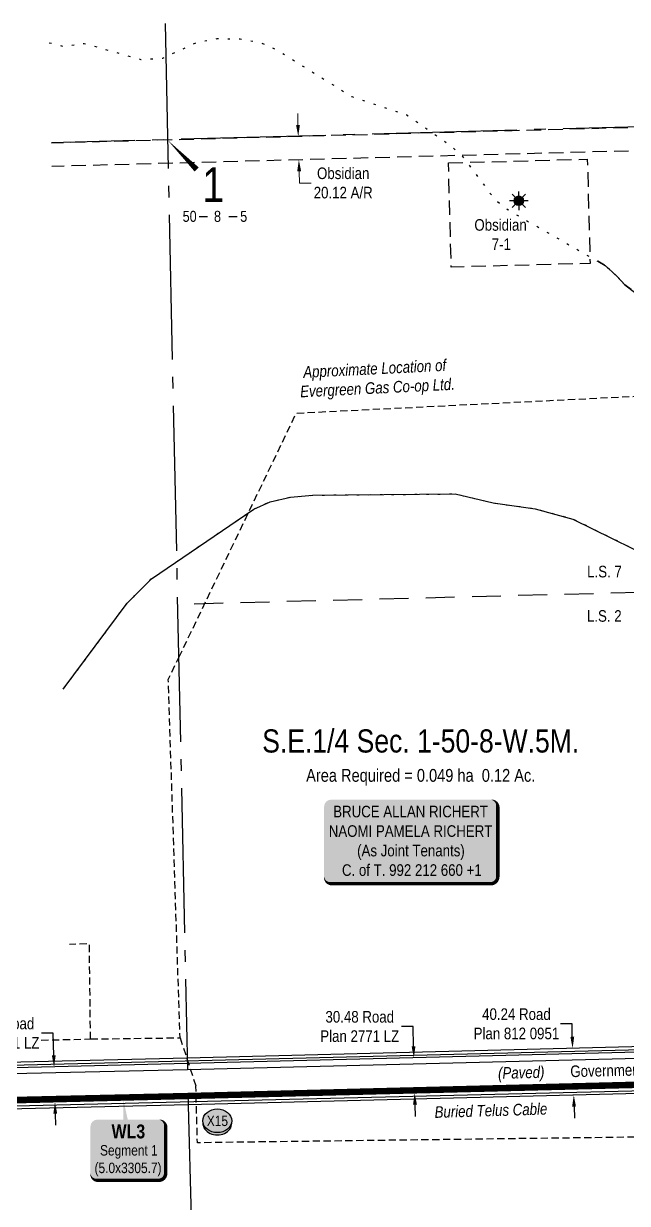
# Model space of a CAD drawing. Extents: x 629055 to 633377, y 5904225 to 5907946.
# Drawn here: x 630695 to 631216, y 5905075 to 5906093 of the extents above; entities that cross this region are included whole.
import ezdxf
from ezdxf.enums import TextEntityAlignment as Align

# ---------------------------------------------------------------- set-up
doc = ezdxf.new("R2010")
doc.units = 0
doc.header["$LTSCALE"] = 5
for name, pattern in [('foc-ACCESSROAD', [3.75, 2.5, -1.25]), ('foc-LSD', [8, 5, -3]), ('foc-QUARTERLINE', [33, 25, -3, 2, -3]), ('foc-TOPO-ephemeral', [6.25, 3.125, -0.625, 0.625, -0.625, 0.625, -0.625]), ('foc-WHEELTRACKS', [2, 0.4, -1.6]), ('UG_PIPE', [1.875, 1.25, -0.625])]:
    doc.linetypes.add(name, pattern=pattern)
for name, color, linetype in [('10', 1, 'Continuous'), ('9', 3, 'Continuous'), ('AS-OWNER', 7, 'Continuous'), ('AS-PIPE-UG', 44, 'UG_PIPE'), ('AS-PIPE-UG-T', 44, 'Continuous'), ('AS-POWER', 104, 'foc-POWER'), ('AS-RESIDENCE', 14, 'Continuous'), ('AS-TELEPHONE-T', 224, 'Continuous'), ('AS-TELUS', 224, 'foc-TEL'), ('C-AR', 13, 'foc-ACCESSROAD'), ('C-SYMBOL', 7, 'Continuous'), ('C-WS', 13, 'foc-ACCESSROAD'), ('C-WS-S', 13, 'Continuous'), ('L-AREAREQUIRED', 7, 'Continuous'), ('L-QSEC', 8, 'foc-QUARTERLINE'), ('L-ROAD-T', 7, 'Continuous'), ('L-SEC', 7, 'Continuous'), ('L-SECLBL', 7, 'Continuous'), ('L-SECTION-LSD', 7, 'foc-LSD'), ('L-TITLEDB', 4, 'Continuous'), ('L-TITLEDB-T', 4, 'Continuous'), ('P-CROSSINGS', 250, 'Continuous'), ('T-DRAW', 143, 'foc-TOPO-ephemeral'), ('T-WATER-P3', 160, 'foc-WHEELTRACKS')]:
    doc.layers.add(name, color=color, linetype=linetype)
for name, color, linetype, lineweight in [('C-AR-T', 13, 'Continuous', 9), ('C-WS-T', 13, 'Continuous', 9), ('T-TEXT', 48, 'Continuous', 18)]:
    doc.layers.add(name, color=color, linetype=linetype, lineweight=lineweight)
doc.layers.add('P-PROPOSED-WL2', color=7, linetype='Continuous', true_color=0x05c1ff)
doc.layers.add('P-PROPOSED-WL3', color=92, linetype='Continuous', true_color=0x00bd00)
doc.styles.add('100L', font='ARIALN.TTF', dxfattribs={"height": 11})
doc.styles.add('175L', font='ARIALN.TTF', dxfattribs={"height": 20})
doc.styles.add('80', font='ARIALN.TTF', dxfattribs={"height": 10})
doc.styles.add('80CG', font='ARIALN.TTF', dxfattribs={"height": 10})
doc.styles.add('80L', font='ARIALN.TTF', dxfattribs={"height": 10})
doc.styles.add('80LS', font='ARIALNI.TTF', dxfattribs={"height": 10})
doc.styles.add('BOLD', font='ARIALNB.TTF')
doc.styles.add('Crossing', font='ARIALN.TTF', dxfattribs={"height": 10})
doc.styles.add('foc-LtypeFont', font='ARIALN.TTF', dxfattribs={"height": 7.35})
doc.styles.add('SIMPLEX', font='ARIALN.TTF')
doc.linetypes.add('foc-POWER', pattern='A,6,-1,["P",foc-LtypeFont,S=0.2,R=0,X=-0.625,Y=-0.75],-1.24,4', length=12.24)
doc.linetypes.add('foc-TEL', pattern='A,2,-1,["T",foc-LtypeFont,S=0.2,R=0,X=-0.425,Y=-0.75],-1.24,8', length=12.24)
doc.linetypes.add('foc-TOPO-flowdirection-NOLINE', pattern='A,0,[">",foc-LtypeFont,S=0.3,R=0,X=0,Y=-0.945],-20,[">",foc-LtypeFont,S=0.3,R=0,X=0,Y=-0.945],0', length=20)
doc.dimstyles.new('Compass 5 000', dxfattribs={"dimscale": 5, "dimtxt": 9, "dimasz": 2, "dimexe": 0.2, "dimexo": 0.0625, "dimgap": 0.5, "dimtad": 0, "dimtih": 1, "dimtoh": 1, "dimzin": 0, "dimdsep": 46, "dimtxsty": '80CG', "dimcen": 0.1, "dimse1": 1, "dimse2": 1, "dimclrd": 256, "dimclrt": 256, "dimaunit": 1, "dimadec": 4, "dimazin": 0, "dimtfac": 0.06, "dimtofl": 0, "dimtmove": 0, "dimatfit": 1, "dimfxl": 0.2, "dimtolj": 1, "dimtzin": 0, "dimlwd": -1, "dimarcsym": 0})

# ---------------------------------------------------------------- blocks, each defined once
blk = doc.blocks.new('L-SECLBL')
at = {"layer": '9', "color": 7}
for p, q in [((-5.1, -27.8), (-12.3, -27.8)), ((20.7, -27.8), (13.5, -27.8))]:
    blk.add_line(p, q, dxfattribs=at)
at = {"layer": '10', "color": 2, "style": 'SIMPLEX'}
blk.add_attdef('SEC', text='', height=30, dxfattribs=at).set_placement((0, 0), align=Align.MIDDLE)
at = {"layer": '10', "color": 5, "style": '80L'}
blk.add_attdef('TWP', text='', height=9.5, dxfattribs=at).set_placement((-14.4, -27.4), align=Align.MIDDLE_RIGHT)
blk.add_attdef('RGE', text='', height=9.5, dxfattribs=at).set_placement((3.6, -27.4), align=Align.MIDDLE_CENTER)
blk.add_attdef('MER', text='', height=9.5, dxfattribs=at).set_placement((23.2, -27.4), align=Align.MIDDLE_LEFT)
blk = doc.blocks.new('*D647')
at = {"layer": 'C-AR-T', "transparency": 16777216}
for p, q in [((630931.8, 5906005.8), (630931.6, 5906015.8)), ((630932.9, 5905965.7), (630933.2, 5905955.7)), ((630933.2, 5905955.7), (630943.2, 5905955.7))]:
    blk.add_line(p, q, dxfattribs=at)
for points in [[(630933.5, 5906005.9), (630930.2, 5906005.8), (630932.1, 5905995.8)], [(630934.6, 5905965.8), (630931.2, 5905965.7), (630932.6, 5905975.7)]]:
    blk.add_solid(points, dxfattribs=at)
at = {"layer": 'C-AR-T', "transparency": 16777216, "insert": (630970.9, 5905955.7), "char_height": 10, "attachment_point": 5, "style": '80CG'}
blk.add_mtext('\\A1;Obsidian\\P20.12 A/R', dxfattribs=at)
blk = doc.blocks.new('*D648')
at = {"layer": 'L-TITLEDB-T', "transparency": 16777216}
for p, q in [((631031.2, 5905227.7), (631021.2, 5905227.7)), ((631031.6, 5905210.6), (631031.2, 5905227.7)), ((631032.9, 5905160.2), (631033.1, 5905150.2))]:
    blk.add_line(p, q, dxfattribs=at)
for points in [[(631033.3, 5905210.6), (631030, 5905210.5), (631031.9, 5905200.6)], [(631034.6, 5905160.3), (631031.2, 5905160.2), (631032.6, 5905170.2)]]:
    blk.add_solid(points, dxfattribs=at)
at = {"layer": 'L-TITLEDB-T', "transparency": 16777216, "insert": (630985.2, 5905227.7), "char_height": 10, "attachment_point": 5, "style": '80CG'}
blk.add_mtext('\\A1;30.48 Road \\PPlan 2771 LZ', dxfattribs=at)
blk = doc.blocks.new('*D649')
at = {"layer": 'L-TITLEDB-T', "transparency": 16777216}
for p, q in [((631168.5, 5905230), (631158.5, 5905230)), ((631168.7, 5905218.9), (631168.5, 5905230)), ((631170.3, 5905158.6), (631170.5, 5905148.6))]:
    blk.add_line(p, q, dxfattribs=at)
for points in [[(631170.4, 5905218.9), (631167.1, 5905218.8), (631169, 5905208.9)], [(631171.9, 5905158.7), (631168.6, 5905158.6), (631170, 5905168.6)]]:
    blk.add_solid(points, dxfattribs=at)
at = {"layer": 'L-TITLEDB-T', "transparency": 16777216, "insert": (631120.5, 5905230), "char_height": 10, "attachment_point": 5, "style": '80CG'}
blk.add_mtext('\\A1;40.24 Road\\PPlan 812 0951', dxfattribs=at)
blk = doc.blocks.new('label_road_paved')
at = {"layer": 'L-ROAD-T', "style": '80L'}
blk.add_text('Government Road Allowance', height=10, dxfattribs=at).set_placement((0, 0), align=Align.MIDDLE_CENTER)
at = {"layer": 'T-TEXT', "style": '80LS'}
blk.add_text('(Paved)', height=10, dxfattribs=at).set_placement((-116.9, 0), align=Align.MIDDLE_CENTER)
blk = doc.blocks.new('GAS')
h = blk.add_hatch(color=255)
h.dxf.hatch_style = 1
edge = h.paths.add_edge_path()
edge.add_arc((0, 0), 0.9, 0, 360)
for p, q in [((-0.81, 0), (-1.62, 0)), ((-0.57, 0.57), (-1.14, 1.14)), ((0, 0.81), (0, 1.62)), ((0.57, 0.57), (1.14, 1.14)), ((1.62, 0), (0.81, 0)), ((-0.57, -0.57), (-1.14, -1.14)), ((0, -0.81), (0, -1.62)), ((1.14, -1.14), (0.57, -0.57))]:
    blk.add_line(p, q)
blk.add_circle((0, 0), 0.8)
blk = doc.blocks.new('*U652')
h = blk.add_hatch(color=59)
edge = h.paths.add_edge_path()
edge.add_line((-69, -37), (69, -37))
edge.add_arc((69, -31), 6, 270, 360)
edge.add_line((75, -31), (75, 29.5))
edge.add_arc((69, 29.5), 6, 0, 90)
edge.add_line((69, 35.5), (-69, 35.5))
edge.add_arc((-69, 29.5), 6, 90, 180)
edge.add_line((-75, 29.5), (-75, -31))
edge.add_arc((-69, -31), 6, 180, 270)
at = {"color": 1, "flags": 128}
blk.add_lwpolyline([(-69, -37, 3, 3, 0), (69, -37, 3, 3, 0.414214), (75, -31, 3, 3, 0), (75, 29.5, 3, 0, 0.414214), (69, 35.5, 0, 0, 0), (-69, 35.5, 0, 0, 0.414214), (-75, 29.5, 0, 0, 0), (-75, -31, 0, 3, 0.414214)], format="xyseb", close=True, dxfattribs=at)
blk.add_lwpolyline([(-46.4, -11.7, 0, 7.5, 0), (0, 0, 0, 0, 0)], format="xyseb", dxfattribs=at)
at = {"color": 1, "style": '80'}
blk.add_attdef('ENTER_TEXT_001', (-36, -5), '', height=10, dxfattribs=at)
blk = doc.blocks.new('*D691')
at = {"layer": 'L-TITLEDB-T', "transparency": 16777216}
for p, q in [((630720.5, 5905221.9), (630710.5, 5905221.9)), ((630721, 5905202.8), (630720.5, 5905221.9)), ((630722.2, 5905152.5), (630722.5, 5905142.5))]:
    blk.add_line(p, q, dxfattribs=at)
for points in [[(630722.6, 5905202.9), (630719.3, 5905202.8), (630721.2, 5905192.8)], [(630723.9, 5905152.6), (630720.6, 5905152.5), (630722, 5905162.5)]]:
    blk.add_solid(points, dxfattribs=at)
at = {"layer": 'L-TITLEDB-T', "transparency": 16777216, "insert": (630674.5, 5905221.9), "char_height": 10, "attachment_point": 5, "style": '80CG', "bg_fill": 3, "box_fill_scale": 1.1, "bg_fill_color": 256, "bg_fill_true_color": 13158600, "bg_fill_transparency": 0}
blk.add_mtext('\\A1;30.48 Road \\PPlan 2771 LZ', dxfattribs=at)
blk = doc.blocks.new('*U724')
h = blk.add_hatch(color=254)
edge = h.paths.add_edge_path()
edge.add_line((-26.5, -33.9), (26.5, -33.9))
edge.add_arc((26.5, -27.9), 6, 270, 360)
edge.add_line((32.5, -27.9), (32.5, 12.5))
edge.add_arc((26.5, 12.5), 6, 0, 90)
edge.add_line((26.5, 18.5), (-26.5, 18.5))
edge.add_arc((-26.5, 12.5), 6, 90, 180)
edge.add_line((-32.5, 12.5), (-32.5, -27.9))
edge.add_arc((-26.5, -27.9), 6, 180, 270)
at = {"layer": 'P-PROPOSED-WL2', "color": 92, "true_color": 0x00bd00, "flags": 128}
blk.add_lwpolyline([(-4.2, 36.5, 0, 7.5, 0), (0, 0, 0, 0, 0)], format="xyseb", dxfattribs=at)
blk.add_lwpolyline([(-26.5, -33.9, 3, 3, 0), (26.5, -33.9, 3, 3, 0.414214), (32.5, -27.9, 3, 3, 0), (32.5, 12.5, 3, 0, 0.414214), (26.5, 18.5, 0, 0, 0), (-26.5, 18.5, 0, 0, 0.414214), (-32.5, 12.5, 0, 0, 0), (-32.5, -27.9, 0, 3, 0.414214)], format="xyseb", close=True, dxfattribs=at)
at = {"layer": 'P-PROPOSED-WL2', "color": 92, "true_color": 0x00bd00}
for tag, p, height, style in [('TEMP_AREA_W1_001', (-9.2, 2.2), 12, 'BOLD'), ('ENTER_TEXT_001', (-30.7, -12.5), 9, '80')]:
    blk.add_attdef(tag, p, '', height=height, dxfattribs=dict(at, style=style))
blk = doc.blocks.new('xing2')
h = blk.add_hatch(color=50)
h.dxf.hatch_style = 1
edge = h.paths.add_edge_path()
edge.add_ellipse((0, 0), major_axis=(-12.5, 0), ratio=0.816297, start_angle=0, end_angle=360)
h = blk.add_hatch(color=250)
h.dxf.hatch_style = 1
edge = h.paths.add_edge_path()
edge.add_ellipse((0, -2), major_axis=(-12.5, 0), ratio=0.816297, start_angle=0, end_angle=180)
edge.add_line((12.5, -2), (12.5, 0))
edge.add_ellipse((0, 0), major_axis=(-12.5, 0), ratio=0.816297, start_angle=0, end_angle=180, ccw=False)
edge.add_line((-12.5, 0), (-12.5, -2))
at = {"color": 250}
blk.add_ellipse((0, 0), major_axis=(-12.5, 0), ratio=0.816297, dxfattribs=at)
blk.add_ellipse((0, -2), major_axis=(-12.5, 0), ratio=0.816297, start_param=0, end_param=3.141593, dxfattribs=at)
at = {"color": 250, "style": 'Crossing'}
blk.add_attdef('CROSSING', text='', height=9, dxfattribs=at).set_placement((0.1, 0), align=Align.MIDDLE_CENTER)
at = {"color": 250, "style": 'Crossing', "flags": 1}
for tag, p in [('OWNER', (0.1, -12.5)), ('DESCRIPTION', (0.1, -25.8)), ('LOCATION', (0.1, -39.3)), ('DWG_REF', (0.1, -52.8))]:
    blk.add_attdef(tag, text='', height=9, dxfattribs=at).set_placement(p, align=Align.MIDDLE_CENTER)

msp = doc.modelspace()

# ---------------------------------------------------------------- linework, layer by layer
at = {"layer": 'AS-PIPE-UG'}
for p, q in [((630830.008, 5905218.002), (630843.678, 5905176.366)), ((630363.291, 5905208.207), (630752.711, 5905216.974))]:
    msp.add_line(p, q, dxfattribs=at)
at = {"layer": 'AS-PIPE-UG', "flags": 128}
for points in [[(630829.013, 5905546.268), (630930.434, 5905757.105), (631310.453, 5905776.021)], [(630752.711, 5905216.974), (630830.008, 5905218.002), (630819.861, 5905527.244), (630829.013, 5905546.268)], [(630752.711, 5905216.974), (630751.701, 5905299.01), (630734.529, 5905298.556)], [(631503.927, 5905135.818), (630845.004, 5905127.387), (630843.678, 5905176.366)]]:
    msp.add_lwpolyline(points, dxfattribs=at)
at = {"layer": 'AS-POWER', "flags": 128}
msp.add_lwpolyline([(630033.659, 5905178.297), (631658.128, 5905218.434), (631662.598, 5905220.795)], dxfattribs=at)
at = {"layer": 'AS-TELUS', "flags": 128}
msp.add_lwpolyline([(630014.127, 5905142.861), (631633.864, 5905182.378)], dxfattribs=at)
at = {"layer": 'C-AR'}
for p, q in [((631610.341, 5906013.968), (630718.874, 5905990.105)), ((631610.905, 5905993.862), (630719.315, 5905969.996))]:
    msp.add_line(p, q, dxfattribs=at)
at = {"layer": 'C-WS', "flags": 128}
msp.add_lwpolyline([(631061.795, 5905973.073), (631181.713, 5905976.283), (631184.122, 5905886.294), (631064.203, 5905883.084)], close=True, dxfattribs=at)
at = {"layer": 'L-QSEC'}
for p, q in [((630817.047, 5906093.286), (630836.416, 5905190.375)), ((631615.73, 5906014.944), (630718.869, 5905990.336)), ((630836.848, 5905170.269), (630860.996, 5904268.395))]:
    msp.add_line(p, q, dxfattribs=at)
at = {"layer": 'L-SEC'}
for p, q in [((631237.311, 5905200.374), (630836.416, 5905190.375)), ((630836.416, 5905190.375), (630434.681, 5905180.83)), ((630836.848, 5905170.269), (631237.807, 5905180.271)), ((630435.04, 5905160.723), (630836.848, 5905170.269))]:
    msp.add_line(p, q, dxfattribs=at)
at = {"layer": 'L-SECLBL', "flags": 128}
msp.add_lwpolyline([(630819.203, 5905992.79, 0, 4.998, 0), (630844.328, 5905967.41, 0, 0, 0)], format="xyseb", dxfattribs=at)
at = {"layer": 'L-SECTION-LSD'}
msp.add_line((631626.968, 5905612.659), (630827.801, 5905591.97), dxfattribs=at)
at = {"layer": 'L-TITLEDB', "flags": 128}
for points in [[(631637.914, 5905220.779), (630836.2, 5905200.446), (630033.465, 5905181.165)], [(631637.923, 5905215.898), (630836.303, 5905195.671), (630033.831, 5905175.76)], [(631638.888, 5905185.114), (630034.181, 5905145.591)], [(631639.027, 5905180.236), (630837.118, 5905160.186), (630034.25, 5905140.952)]]:
    msp.add_lwpolyline(points, dxfattribs=at)
at = {"layer": 'P-PROPOSED-WL3', "flags": 128}
msp.add_lwpolyline([(631661.606, 5905188.272, 4.998, 4.998, 0), (631658.942, 5905188.206, 4.998, 4.998, 0), (631641.335, 5905187.771, 4.998, 4.998, 0), (631638.837, 5905187.712, 4.998, 4.998, 0), (630836.919, 5905167.862, 4.998, 4.998, 0), (630034.103, 5905148.26, 4.998, 4.998, 0), (630016.517, 5905147.828, 4.998, 4.998, 0), (630016.703, 5905140.514, 0, 0, 0)], format="xyseb", dxfattribs=at)
at = {"layer": 'T-DRAW', "linetype": 'foc-TOPO-flowdirection-NOLINE', "flags": 128}
msp.add_lwpolyline([(631190.676, 5905888.183), (631197.151, 5905884.451), (631206.549, 5905875.855), (631214.246, 5905867.867), (631222.485, 5905861.639), (631228.023, 5905859.064), (631231.88, 5905859.616), (631238.851, 5905861.039), (631247.583, 5905863.45), (631254.512, 5905865.476), (631259.261, 5905865.455), (631265.101, 5905862.169), (631270.453, 5905857.924), (631274.75, 5905853.365), (631279.448, 5905849.394), (631286.913, 5905844.399), (631292.328, 5905843.487), (631302.898, 5905843.304), (631312.318, 5905840.897), (631319.629, 5905837.209), (631328.568, 5905833.765), (631336.716, 5905834.279), (631346.29, 5905836.178), (631356.406, 5905838.392), (631366.287, 5905842.1), (631374.179, 5905846.59), (631385.14, 5905852.434), (631391.459, 5905856.832), (631401.74, 5905859.519), (631408.128, 5905861.991), (631418.843, 5905863.976), (631428.765, 5905866.754), (631442.656, 5905866.754), (631450.99, 5905864.769), (631455.118, 5905862.282), (631458.134, 5905856.832), (631460.118, 5905850.482), (631464.087, 5905839.766), (631468.521, 5905833.559), (631470.437, 5905825.479), (631473.215, 5905819.129), (631475.2, 5905814.366), (631477.184, 5905808.81), (631478.915, 5905802.468), (631481.153, 5905796.11), (631483.137, 5905791.744), (631485.518, 5905786.585), (631489.09, 5905781.426), (631491.868, 5905775.472), (631495.043, 5905769.519), (631500.6, 5905763.963), (631506.156, 5905757.613), (631509.964, 5905753.048)], dxfattribs=at)
at = {"layer": 'T-DRAW', "flags": 128}
msp.add_lwpolyline([(631519.06, 5905730.588), (631522.376, 5905739.845), (631518.256, 5905746.659), (631509.964, 5905753.048), (631506.156, 5905757.613), (631500.6, 5905763.963), (631495.043, 5905769.519), (631491.868, 5905775.472), (631489.09, 5905781.426), (631485.518, 5905786.585), (631483.137, 5905791.744), (631481.153, 5905796.11), (631478.915, 5905802.468), (631477.184, 5905808.81), (631475.2, 5905814.366), (631473.215, 5905819.129), (631470.437, 5905825.479), (631468.521, 5905833.559), (631464.087, 5905839.766), (631460.118, 5905850.482), (631458.134, 5905856.832), (631455.118, 5905862.282), (631450.99, 5905864.769), (631442.656, 5905866.754), (631438.85, 5905866.379), (631426.837, 5905865.201), (631418.843, 5905863.976), (631408.128, 5905861.991), (631401.74, 5905859.519), (631391.459, 5905856.832), (631385.14, 5905852.434), (631374.179, 5905846.59), (631366.287, 5905842.1), (631356.406, 5905838.392), (631346.29, 5905836.178), (631336.716, 5905834.279), (631328.568, 5905833.765), (631319.629, 5905837.209), (631312.318, 5905840.897), (631302.898, 5905843.304), (631292.328, 5905843.487), (631286.913, 5905844.399), (631279.448, 5905849.394), (631274.75, 5905853.365), (631270.453, 5905857.924), (631265.101, 5905862.169), (631259.261, 5905865.455), (631254.512, 5905865.476), (631247.583, 5905863.45), (631238.851, 5905861.039), (631231.88, 5905859.616), (631228.023, 5905859.064), (631222.485, 5905861.639), (631214.246, 5905867.867), (631206.549, 5905875.855), (631197.151, 5905884.451), (631190.676, 5905888.183)], dxfattribs=at)
at = {"layer": 'T-WATER-P3', "flags": 128}
for points in [[(630716.972, 5906076.826), (630729.04, 5906073.82), (630747.183, 5906076.188), (630796.092, 5906062.355), (630815.028, 5906063.371), (630844.711, 5906077.24), (630862.19, 5906080.427), (630881.8, 5906080.037), (630899.321, 5906077.005), (630913.699, 5906070.607), (630978.379, 5906030.259), (631025.482, 5906014.679), (631062.802, 5905988.751), (631074.225, 5905978.278), (631101.772, 5905941.593), (631113.352, 5905932.422), (631190.676, 5905888.183)], [(630729.21, 5905518.854), (630784.251, 5905592.955), (630805.229, 5905614.025), (630893.621, 5905674.279), (630907.85, 5905680.67), (630925.436, 5905684.573), (630944.361, 5905686.299), (631067.594, 5905687.357), (631100.354, 5905679.657), (631136.625, 5905674.57), (631169.344, 5905665.684), (631254.781, 5905623.723), (631290.204, 5905616.126), (631305.634, 5905610.572), (631359.968, 5905583.742), (631376.543, 5905580.577), (631395.041, 5905579.337), (631433.971, 5905581.93), (631467.415, 5905590.409), (631496.28, 5905603.556), (631512.796, 5905607.673), (631593.109, 5905607.621), (631611.381, 5905605.787), (631624.878, 5905601.347)]]:
    msp.add_lwpolyline(points, dxfattribs=at)
at = {"layer": 'T-WATER-P3', "linetype": 'foc-TOPO-flowdirection-NOLINE', "flags": 128}
msp.add_lwpolyline([(630729.21, 5905518.854), (630784.251, 5905592.955), (630805.229, 5905614.025), (630893.621, 5905674.279), (630907.85, 5905680.67), (630925.436, 5905684.573), (630944.361, 5905686.299), (631067.594, 5905687.357), (631100.354, 5905679.657), (631136.625, 5905674.57), (631169.344, 5905665.684), (631254.781, 5905623.723), (631290.204, 5905616.126), (631305.634, 5905610.572), (631359.968, 5905583.742), (631376.543, 5905580.577), (631395.041, 5905579.337), (631433.971, 5905581.93), (631467.415, 5905590.409), (631496.28, 5905603.556), (631512.796, 5905607.673), (631593.109, 5905607.621), (631611.381, 5905605.787), (631624.878, 5905601.347), (631677.439, 5905589.985), (631706.78, 5905577.67), (631730.883, 5905559.645), (631744.326, 5905552.461), (631760.797, 5905548.403), (631780.154, 5905549.012), (631809.517, 5905560.748), (631825.975, 5905564.869), (631943.483, 5905615.645), (631960.943, 5905620.018), (631991.371, 5905609.971), (632030.888, 5905608.957), (632064.069, 5905600.851), (632078.855, 5905594.698), (632091.083, 5905586.012), (632099.752, 5905573.715), (632116.085, 5905527.192), (632114.619, 5905508.039), (632111.162, 5905491.334), (632111.162, 5905472.98), (632111.536, 5905472)], dxfattribs=at)

# ---------------------------------------------------------------- block references
at = {"layer": 'AS-OWNER'}
ref = msp.add_blockref('*U652', (631029.4, 5905387.989), dxfattribs=dict(at, xscale=0.9998815561619957, yscale=0.9998815561619957, zscale=0.9998815561619957))
ref.add_attrib('ENTER_TEXT_001', 'BRUCE ALLAN RICHERT', (630962.273, 5905408.246), dxfattribs={"layer": '0', "color": 1, "height": 9.99882, "style": '80'})
ref.add_attrib('ENTER_TEXT_002', 'NAOMI PAMELA RICHERT', (630958.443, 5905391.404), dxfattribs={"layer": '0', "color": 1, "height": 9.99882, "style": '80'})
ref.add_attrib('ENTER_TEXT_003', '(As Joint Tenants)', (630982.925, 5905374.569), dxfattribs={"layer": '0', "color": 1, "height": 9.99882, "style": '80'})
ref.add_attrib('ENTER_TEXT_004', 'C. of T. 992 212 660 +1', (630969.84, 5905357.726), dxfattribs={"layer": '0', "color": 1, "height": 9.99882, "style": '80'})
at = {"layer": 'AS-RESIDENCE', "xscale": 1.000012424126057, "yscale": 1.000012424126057, "zscale": 1.000012424126057, "rotation": 1.373654649846094}
msp.add_blockref('label_road_paved', (631241.5, 5905190.787), dxfattribs=at)
at = {"layer": 'C-WS-S', "color": 6, "xscale": 5.000000000000006, "yscale": 5.000000000000006, "zscale": 5.000000000000006}
msp.add_blockref('GAS', (631122.524, 5905940.41), dxfattribs=at)
at = {"layer": 'L-SECLBL', "color": 6, "xscale": 0.999678, "yscale": 0.999678, "zscale": 0.999678}
msp.add_blockref('L-SECLBL', (630858.749, 5905954.329), dxfattribs=at).add_auto_attribs({'SEC': '1', 'TWP': '50', 'RGE': '8', 'MER': '5'})
at = {"layer": 'L-TITLEDB-T', "color": 3}
ref = msp.add_blockref('*U724', (630785.098, 5905128.847), dxfattribs=dict(at, xscale=0.999678, yscale=0.999678, zscale=0.999678))
ref.add_attrib('TEMP_AREA_W1_001', 'WL3', (630770.864, 5905131.193), dxfattribs={"layer": 'P-PROPOSED-WL2', "color": 92, "true_color": 0x00bd00, "height": 11.9961, "style": 'BOLD'})
ref.add_attrib('ENTER_TEXT_001', 'Segment 1', (630760.893, 5905116.375), dxfattribs={"layer": 'P-PROPOSED-WL2', "color": 92, "true_color": 0x00bd00, "height": 8.9971, "style": '80'})
ref.add_attrib('ENTER_TEXT_002', '(5.0x3305.7)', (630756.164, 5905101.226), dxfattribs={"layer": 'P-PROPOSED-WL2', "color": 92, "true_color": 0x00bd00, "height": 8.9971, "style": '80'})
at = {"layer": 'P-CROSSINGS', "color": 6, "xscale": 0.999678, "yscale": 0.999678, "zscale": 0.999678}
msp.add_blockref('xing2', (630862.185, 5905146.33), dxfattribs=at).add_auto_attribs({'CROSSING': 'X15'})

# ---------------------------------------------------------------- texts
at = {"layer": 'AS-PIPE-UG-T', "insert": (630932.308, 5905797.292), "char_height": 9.9968, "attachment_point": 1, "rotation": 2.849665, "style": '80L'}
msp.add_mtext_dynamic_manual_height_columns('\\pi3.8449;{\\fArial Narrow|b0|i1|c0|p34;Approximate Location of \\P\\pi0.3467;Evergreen Gas Co-op Ltd.}', width=132.69075, gutter_width=100.032, heights=[0], dxfattribs=at)
at = {"layer": 'AS-TELEPHONE-T', "insert": (631049.327, 5905158.799), "char_height": 9.9968, "attachment_point": 1, "rotation": 1.741908, "style": '80L'}
msp.add_mtext_dynamic_manual_height_columns('\\pi0.33008;{\\fArial Narrow|b0|i1|c0|p34;Buried Telus Cable}', width=97.26638, gutter_width=100.032, heights=[0], dxfattribs=at)
at = {"layer": 'C-SYMBOL', "color": 3, "style": '175L'}
msp.add_text('S.E.1/4 Sec. 1-50-8-W.5M.', height=20, dxfattribs=at).set_placement((631037.856, 5905458.174), align=Align.BOTTOM_CENTER)
at = {"layer": 'C-WS-T', "insert": (631074.688, 5905924.54), "char_height": 10, "attachment_point": 1, "style": '80L'}
msp.add_mtext_dynamic_manual_height_columns('\\pi9.4979;Obsidian\\P\\pi24.46;7-1', width=62.82928, gutter_width=50.016, heights=[0], dxfattribs=at)
at = {"layer": 'L-AREAREQUIRED', "color": 5, "style": '100L'}
msp.add_text('Area Required = 0.049 ha  0.12 Ac.', height=11, dxfattribs=at).set_placement((631037.856, 5905435.674), align=Align.BOTTOM_CENTER)

# ---------------------------------------------------------------- dimensions: what is measured, and where the dimension line sits
at = {"layer": 'C-AR-T', "color": 6}
dim = msp.add_linear_dim(base=(630932.647, 5905975.706), p1=(631006.119, 5905997.798), p2=(631006.657, 5905977.688), angle=271.533358, text='Obsidian\\P20.12 A/R', dimstyle='Compass 5 000', dxfattribs=at)
dim.commit()
dim.dimension.update_dxf_attribs({"geometry": '*D647', "text_midpoint": (630970.917, 5905955.714), "dimtype": 161})
at = {"layer": 'L-TITLEDB-T', "color": 2}
for base, p1, p2, angle, text, picture, middle in [((631170.011, 5905168.639), (631082.45, 5905206.691), (631083.472, 5905166.442), 271.454582, '40.24 Road\\PPlan 812 0951', '*D649', (631120.506, 5905230.028)), ((631032.636, 5905170.222), (630986.077, 5905199.45), (630986.831, 5905169.085), 271.422523, '30.48 Road \\PPlan 2771 LZ', '*D648', (630985.21, 5905227.713))]:
    dim = msp.add_linear_dim(base=base, p1=p1, p2=p2, angle=angle, text=text, dimstyle='Compass 5 000', dxfattribs=at)
    dim.commit()
    dim.dimension.update_dxf_attribs({"geometry": picture, "text_midpoint": middle, "dimtype": 161})

# ---------------------------------------------------------------- next in the draw order: texts
at = {"layer": 'L-SECTION-LSD', "char_height": 10, "attachment_point": 1, "style": '100L', "bg_fill": 3, "box_fill_scale": 1.5, "bg_fill_color": 256, "bg_fill_transparency": 0}
for s, width, insert in [('\\pi2.3161;L.S. 7', 30.89042, (631179.255, 5905625.352)), ('\\pi2.1503;L.S. 2', 30.66329, (631179.255, 5905587.067))]:
    msp.add_mtext_dynamic_manual_height_columns(s, width=width, gutter_width=55.018, heights=[0], dxfattribs=dict(at, insert=insert))

# ---------------------------------------------------------------- next in the draw order: dimensions: what is measured, and where the dimension line sits
at = {"layer": 'L-TITLEDB-T', "color": 2}
dim = msp.add_linear_dim(base=(630721.219, 5905192.815), p1=(630718.022, 5905162.434), p2=(630717.271, 5905192.717), angle=91.421325, text='30.48 Road \\PPlan 2771 LZ', dimstyle='Compass 5 000', override={"dimtfill": 1}, dxfattribs=at)
dim.commit()
dim.dimension.update_dxf_attribs({"geometry": '*D691', "text_midpoint": (630674.498, 5905221.886), "dimtype": 161})

doc.saveas('drawing.dxf')
